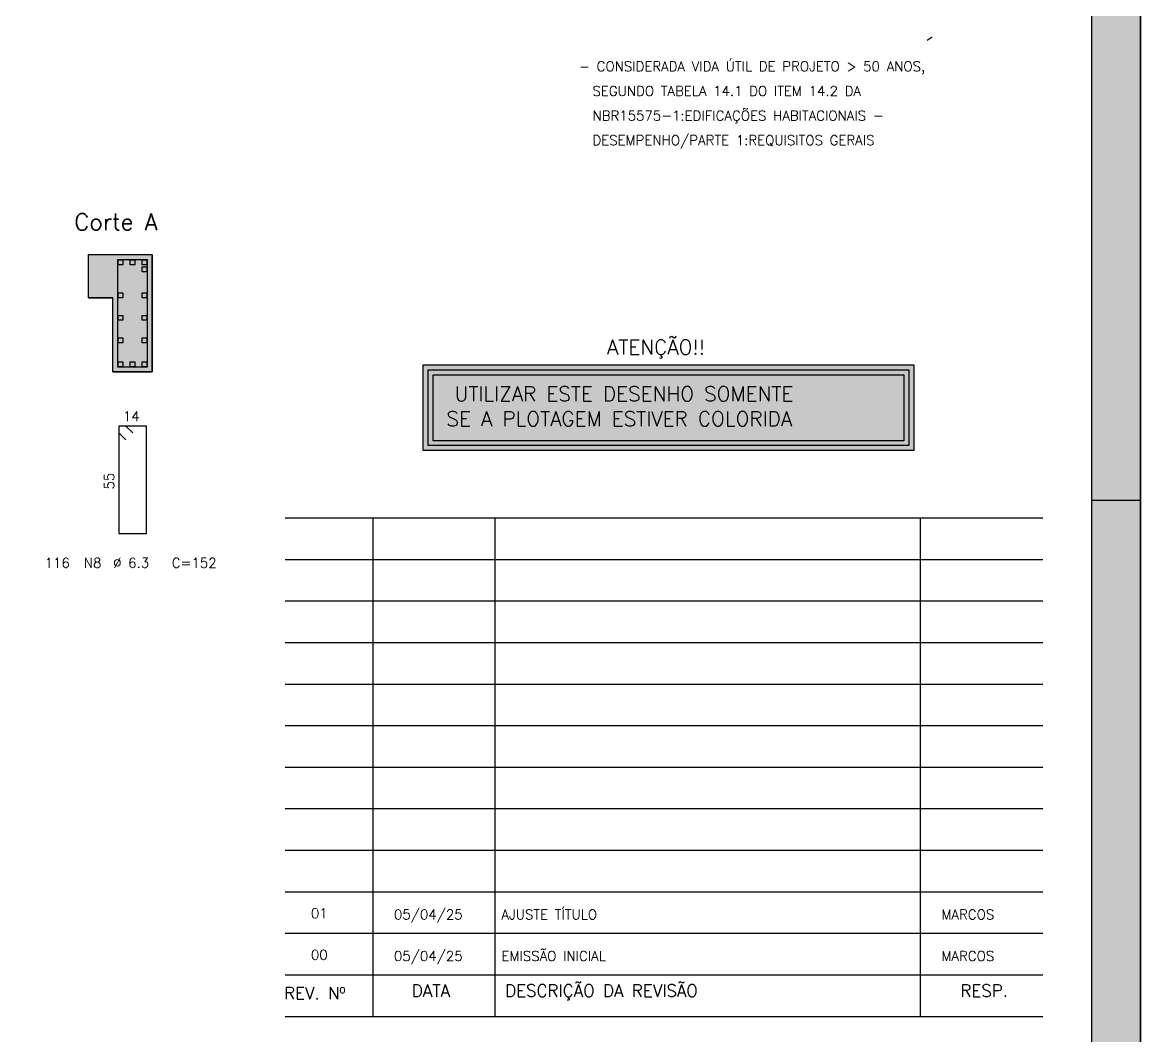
# Model space of a CAD drawing. Extents: x 0 to 119, y 0 to 84.
# Drawn here: x 96.03 to 118.9, y 18.75 to 39.48 of the extents above; entities that cross this region are included whole.
import ezdxf

# ---------------------------------------------------------------- set-up
doc = ezdxf.new("R2010")
doc.units = 0
doc.header["$LTSCALE"] = 100
doc.header["$MEASUREMENT"] = 0
for name, color, linetype in [('1', 1, 'CONTINUOUS'), ('11', 11, 'CONTINUOUS'), ('2', 2, 'CONTINUOUS'), ('26', 3, 'CONTINUOUS'), ('3', 3, 'CONTINUOUS'), ('4', 4, 'CONTINUOUS'), ('9', 9, 'CONTINUOUS')]:
    doc.layers.add(name, color=color, linetype=linetype)
doc.styles.get("Standard").update_dxf_attribs({"font": 'ROMANS.SHX'})

msp = doc.modelspace()

# ---------------------------------------------------------------- linework, layer by layer
at = {"layer": '1', "linetype": 'Continuous'}
msp.add_lwpolyline([(97.878754, 32.326053), (97.878754, 33.846053), (97.378754, 33.846053), (97.378754, 34.726053), (97.878754, 34.726053), (98.678754, 34.726053), (98.678754, 32.326053), (97.878754, 32.326053)], dxfattribs=at)
for points in [[(97.878754, 33.846053), (97.378754, 33.846053), (97.878754, 34.726053)], [(97.878754, 34.726053), (97.378754, 33.846053), (97.378754, 34.726053)], [(98.678754, 32.326053), (97.878754, 32.326053), (98.678754, 34.726053)], [(97.878754, 32.326053), (97.878754, 33.846053), (98.678754, 34.726053)], [(98.678754, 34.726053), (97.878754, 33.846053), (97.878754, 34.726053)]]:
    msp.add_solid(points, dxfattribs=at)
at = {"layer": '11', "linetype": 'Continuous'}
msp.add_lwpolyline([(104.226981, 32.468762), (114.259319, 32.468762), (114.259319, 30.718247), (104.226981, 30.718247), (104.226981, 32.468762)], dxfattribs=at)
for points in [[(104.226981, 32.468762), (114.259319, 32.468762), (114.259319, 30.718247)], [(104.226981, 32.468762), (114.259319, 30.718247), (104.226981, 30.718247)], [(104.226981, 32.468762), (104.226981, 30.718247), (104.226981, 32.468762)]]:
    msp.add_solid(points, dxfattribs=at)
at = {"layer": '2', "linetype": 'Continuous'}
for p, q in [((114.531923, 39.115312), (114.637711, 39.184321)), ((97.378754, 34.726053), (97.878754, 34.726053)), ((97.878754, 34.726053), (97.878754, 34.726053)), ((97.878754, 34.726053), (98.678754, 34.726053)), ((98.678754, 32.326053), (98.678754, 34.726053)), ((97.378754, 33.846053), (97.878754, 33.846053)), ((97.878754, 32.326053), (97.878754, 33.846053)), ((97.878754, 32.326053), (98.678754, 32.326053)), ((117.900081, 29.699962), (118.900081, 29.699962)), ((101.400081, 29.339962), (116.900081, 29.339962)), ((103.200081, 19.139962), (103.200081, 29.339962)), ((105.700081, 19.139962), (105.700081, 29.339962)), ((114.400081, 19.139962), (114.400081, 29.339962)), ((101.400081, 28.489962), (116.900081, 28.489962)), ((101.400081, 27.639962), (116.900081, 27.639962)), ((101.400081, 26.789962), (116.900081, 26.789962)), ((101.400081, 25.939962), (116.900081, 25.939962)), ((101.400081, 25.089962), (116.900081, 25.089962)), ((101.400081, 24.239962), (116.900081, 24.239962)), ((101.400081, 23.389962), (116.900081, 23.389962)), ((101.400081, 22.539962), (116.900081, 22.539962)), ((101.400081, 21.689962), (116.900081, 21.689962)), ((101.400081, 20.839962), (116.900081, 20.839962)), ((101.400081, 19.989962), (116.900081, 19.989962)), ((101.400081, 19.139962), (116.900081, 19.139962))]:
    msp.add_line(p, q, dxfattribs=at)
for points in [[(0.000081, -0.000038), (118.900081, -0.000038), (118.900081, 84.099962), (0.000081, 84.099962), (0.000081, -0.000038)], [(117.900081, 84.099962), (118.900081, 84.099962), (118.900081, -0.000038), (117.900081, -0.000038), (117.900081, 84.099962)], [(2.500081, 0.999962), (117.900081, 0.999962), (117.900081, 83.099962), (2.500081, 83.099962), (2.500081, 0.999962)], [(98.083754, 34.521053), (97.983754, 34.521053), (97.983754, 34.621053), (98.083754, 34.621053), (98.083754, 34.521053)], [(98.328754, 34.521053), (98.228754, 34.521053), (98.228754, 34.621053), (98.328754, 34.621053), (98.328754, 34.521053)], [(98.573754, 34.521053), (98.473754, 34.521053), (98.473754, 34.621053), (98.573754, 34.621053), (98.573754, 34.521053)], [(98.573754, 34.377053), (98.473754, 34.377053), (98.473754, 34.477053), (98.573754, 34.477053), (98.573754, 34.377053)], [(98.083754, 33.843453), (97.983754, 33.843453), (97.983754, 33.943453), (98.083754, 33.943453), (98.083754, 33.843453)], [(98.573754, 33.843453), (98.473754, 33.843453), (98.473754, 33.943453), (98.573754, 33.943453), (98.573754, 33.843453)], [(98.083754, 33.384053), (97.983754, 33.384053), (97.983754, 33.484053), (98.083754, 33.484053), (98.083754, 33.384053)], [(98.573754, 33.384053), (98.473754, 33.384053), (98.473754, 33.484053), (98.573754, 33.484053), (98.573754, 33.384053)], [(98.083754, 32.924653), (97.983754, 32.924653), (97.983754, 33.024653), (98.083754, 33.024653), (98.083754, 32.924653)], [(98.573754, 32.924653), (98.473754, 32.924653), (98.473754, 33.024653), (98.573754, 33.024653), (98.573754, 32.924653)], [(98.083754, 32.431053), (97.983754, 32.431053), (97.983754, 32.531053), (98.083754, 32.531053), (98.083754, 32.431053)], [(98.328754, 32.431053), (98.228754, 32.431053), (98.228754, 32.531053), (98.328754, 32.531053), (98.328754, 32.431053)], [(98.573754, 32.431053), (98.473754, 32.431053), (98.473754, 32.531053), (98.573754, 32.531053), (98.573754, 32.431053)]]:
    msp.add_lwpolyline(points, dxfattribs=at)
at = {"layer": '26', "linetype": 'Continuous'}
msp.add_lwpolyline([(117.900081, 84.099962), (118.900081, 84.099962), (118.900081, -0.000038), (117.900081, -0.000038), (117.900081, 84.099962)], dxfattribs=at)
for points in [[(117.900081, 84.099962), (118.900081, 84.099962), (118.900081, -0.000038)], [(117.900081, 84.099962), (118.900081, -0.000038), (117.900081, -0.000038)], [(117.900081, 84.099962), (117.900081, -0.000038), (117.900081, 84.099962)]]:
    msp.add_solid(points, dxfattribs=at)
at = {"layer": '3', "linetype": 'Continuous'}
msp.add_lwpolyline([(97.978754, 34.626053), (98.578754, 34.626053), (98.578754, 32.426053), (97.978754, 32.426053), (97.978754, 34.626053), (98.578754, 34.626053)], dxfattribs=at)
at = {"layer": '4', "linetype": 'Continuous'}
for points in [[(104.226981, 32.468762), (114.259319, 32.468762), (114.259319, 30.718247), (104.226981, 30.718247), (104.226981, 32.468762)], [(104.326981, 32.368762), (114.159319, 32.368762), (114.159319, 30.818247), (104.326981, 30.818247), (104.326981, 32.368762)], [(104.426981, 32.268762), (114.059319, 32.268762), (114.059319, 30.918247), (104.426981, 30.918247), (104.426981, 32.268762)]]:
    msp.add_lwpolyline(points, dxfattribs=at)
at = {"layer": '9', "linetype": 'Continuous'}
for p, q in [((98.141927, 31.219555), (98.001927, 31.219555)), ((98.001927, 31.219555), (98.001927, 29.019555)), ((98.561927, 31.219555), (98.001927, 31.219555)), ((98.001927, 31.219555), (98.001927, 31.079555)), ((98.281927, 31.079555), (98.141927, 31.219555)), ((98.561927, 29.019555), (98.561927, 31.219555)), ((98.001927, 31.079555), (98.141927, 30.939555)), ((98.001927, 29.019555), (98.561927, 29.019555))]:
    msp.add_line(p, q, dxfattribs=at)

# ---------------------------------------------------------------- texts
at = {"layer": '2', "linetype": 'Continuous'}
for s, height, p in [('- CONSIDERADA VIDA ÚTIL DE PROJETO > 50 ANOS,', 0.2, (107.412819, 38.478997)), ('  SEGUNDO TABELA 14.1 DO ITEM 14.2 DA', 0.2, (107.412819, 37.975394)), ('  NBR15575-1:EDIFICAÇÕES HABITACIONAIS -', 0.2, (107.412819, 37.471791)), ('  DESEMPENHO/PARTE 1:REQUISITOS GERAIS', 0.2, (107.412819, 36.968187)), ('14', 0.2, (98.081927, 31.319555)), ('116', 0.2, (96.481927, 28.319555)), ('N8', 0.2, (97.281927, 28.319555)), ('%%c 6.3', 0.2, (97.881927, 28.319555)), ('C=152', 0.2, (99.081927, 28.319555)), ('01', 0.2, (101.928002, 21.147939)), ('05/04/25', 0.2, (103.62602, 21.124129)), ('AJUSTE TÍTULO', 0.2, (105.82602, 21.124129)), ('MARCOS', 0.2, (114.82602, 21.124129)), ('00', 0.2, (101.928002, 20.297939)), ('05/04/25', 0.2, (103.62602, 20.274129)), ('EMISSÃO INICIAL', 0.2, (105.82602, 20.274129)), ('MARCOS', 0.2, (114.82602, 20.274129)), ('REV. Nº', 0.25, (101.377913, 19.489279)), ('DATA', 0.25, (103.991748, 19.539962)), ('DESCRIÇÃO DA REVISÃO', 0.25, (105.900081, 19.539962)), ('RESP.', 0.25, (115.213082, 19.539962))]:
    msp.add_text(s, height=height, dxfattribs=at).set_placement(p)
for s, height, rotation, p in [('Corte A', 0.34, 360, (97.088754, 35.226053)), ('55', 0.2, 90, (97.901927, 29.919555))]:
    msp.add_text(s, height=height, rotation=rotation, dxfattribs=at).set_placement(p)
at = {"layer": '4', "linetype": 'Continuous'}
for s, p in [('ATENÇÃO!!', (107.98436, 32.684318)), ('UTILIZAR ESTE DESENHO SOMENTE', (104.866066, 31.728504)), ('SE A PLOTAGEM ESTIVER COLORIDA', (104.699553, 31.219189))]:
    msp.add_text(s, height=0.3, dxfattribs=at).set_placement(p)

doc.saveas('drawing.dxf')
